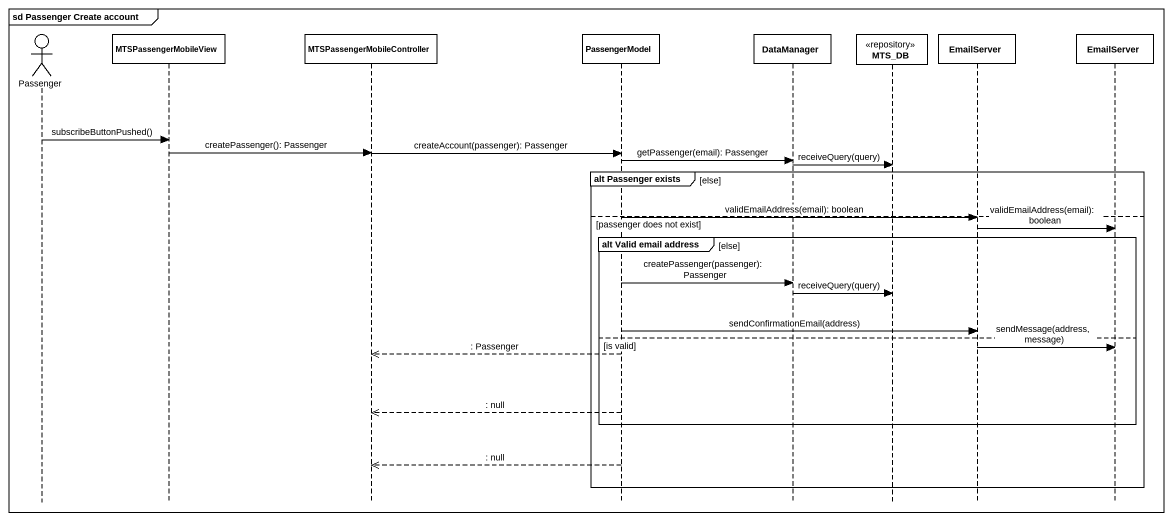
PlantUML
@startuml
mainframe sd Passenger Create account
hide footbox
actor Passenger
participant MTSPassengerMobileView
participant MTSPassengerMobileController
participant PassengerModel
participant DataManager
participant MTS_DB <<repository>>
participant EmailServer
participant "EmailServer" as EmailServer_2

Passenger -> MTSPassengerMobileView : subscribeButtonPushed()
MTSPassengerMobileView -> MTSPassengerMobileController : createPassenger(): Passenger
MTSPassengerMobileController -> PassengerModel : createAccount(passenger): Passenger
PassengerModel -> DataManager : getPassenger(email): Passenger
DataManager -> MTS_DB : receiveQuery(query)
group alt Passenger exists [else]
else passenger does not exist
  PassengerModel -> EmailServer : validEmailAddress(email): boolean
  EmailServer -> EmailServer_2 : validEmailAddress(email): boolean
  group alt Valid email address [else]
    PassengerModel -> DataManager : createPassenger(passenger): Passenger
    DataManager -> MTS_DB : receiveQuery(query)
    PassengerModel -> EmailServer : sendConfirmationEmail(address)
  else is valid
    EmailServer -> EmailServer_2 : sendMessage(address, message)
    PassengerModel -->> MTSPassengerMobileController : : Passenger
    PassengerModel -->> MTSPassengerMobileController : : null
  end
  PassengerModel -->> MTSPassengerMobileController : : null
end
@enduml
